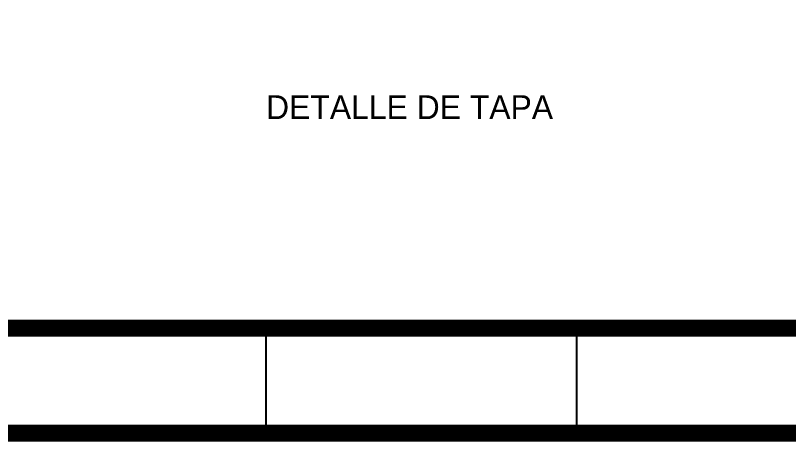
# Model space of a CAD drawing. Header units: centimetres. Extents: x 899 to 15869, y -2964 to 7534.
# Drawn here: x 13561.4 to 13950.6, y 5412.1 to 5626.6 of the extents above; entities that cross this region are included whole.
import ezdxf
from ezdxf.enums import TextEntityAlignment as Align

# ---------------------------------------------------------------- set-up
doc = ezdxf.new("R2010")
doc.units = ezdxf.units.CM
doc.header["$LTSCALE"] = 10
doc.header["$MEASUREMENT"] = 0
doc.layers.add('MARCO', color=7, linetype='CONTINUOUS')
doc.layers.add('TEXTOS', color=7, linetype='CONTINUOUS')
doc.styles.get("Standard").update_dxf_attribs({"font": ''})
doc.styles.get('Standard').set_extended_font_data('Zurich Ex BT')

# ---------------------------------------------------------------- blocks, each defined once
blk = doc.blocks.new('Marco-Reg')
at = {"layer": 'MARCO', "linetype": 'Continuous'}
for p, q in [((13687.55040135413, 5469.167185332697), (13687.55040135413, 5416.352393617139)), ((13843.81385880094, 5469.167185332697), (13843.81385880094, 5416.352393617139))]:
    blk.add_line(p, q, dxfattribs=at)
at = {"layer": 'MARCO', "linetype": 'Continuous', "const_width": 8.472746310482176}
blk.add_lwpolyline([(15864.99999999996, 5416.352393617138), (15864.99999999996, 7529.999999999975), (12598.45369922648, 7529.999999999975), (12598.45369922648, 5416.352393617139)], close=True, dxfattribs=at)
at = {"layer": 'MARCO', "linetype": 'Continuous', "const_width": 8.472772340425417}
blk.add_lwpolyline([(15099.29370807506, 5469.167185332697), (12598.45369922648, 5469.167185332697)], dxfattribs=at)

msp = doc.modelspace()

# ---------------------------------------------------------------- block references
at = {"layer": 'TEXTOS'}
msp.add_blockref('Marco-Reg', (0, 0), dxfattribs=at)

# ---------------------------------------------------------------- texts
at = {"layer": 'TEXTOS', "lineweight": 5}
msp.add_text('DETALLE DE TAPA', height=12, dxfattribs=at).set_placement((13759.83438491019, 5574.428268585536), align=Align.CENTER)

doc.saveas('drawing.dxf')
